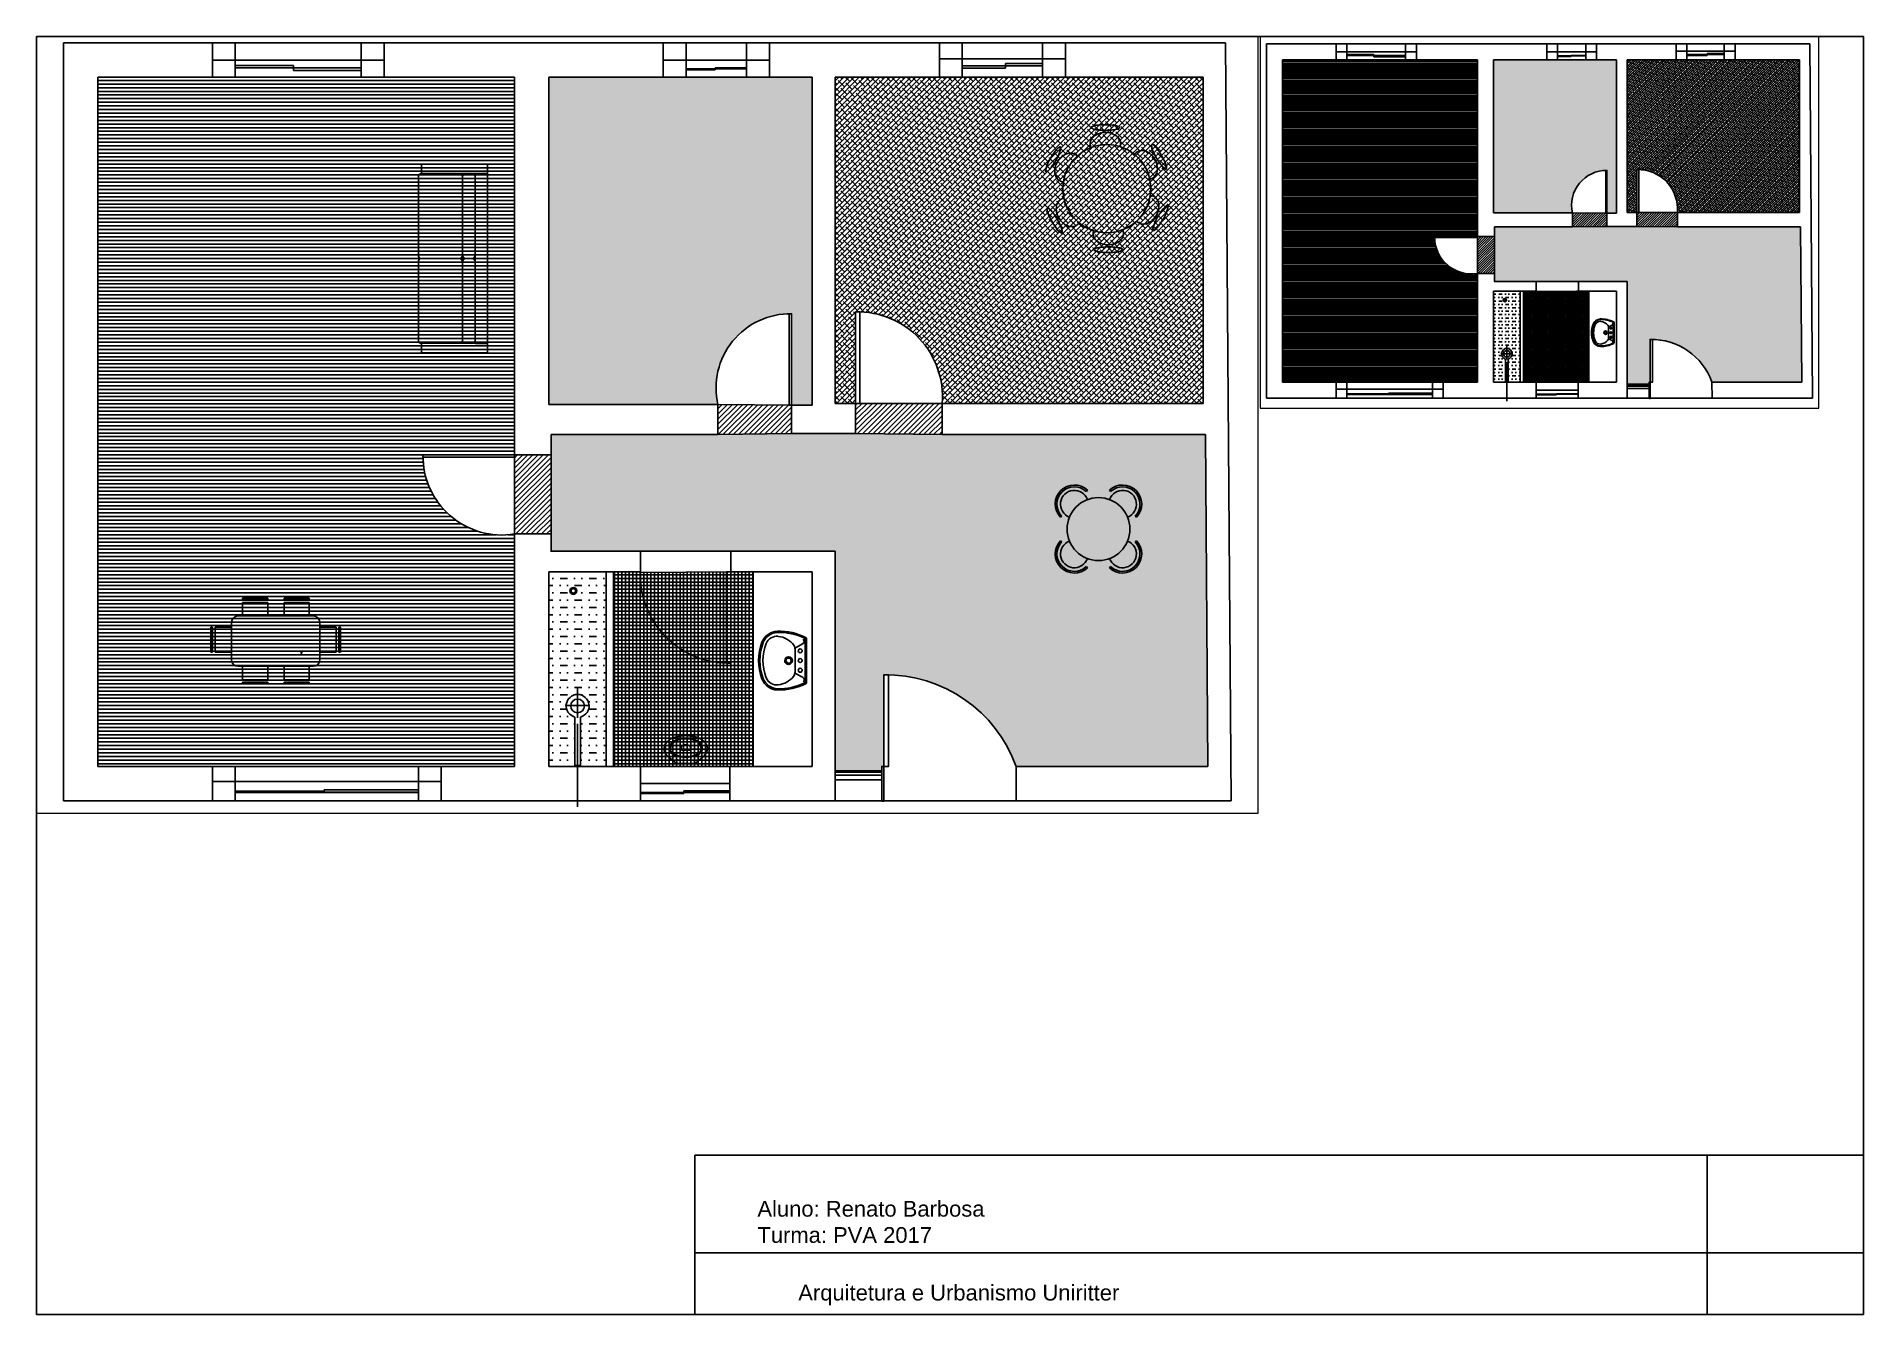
# Paper-space layout 'Planta baixa' of a CAD drawing. Header units: centimetres. Extents: x 0 to 15694, y -2518 to 203.
# Drawn here: x -0.1 to 290.4, y 0 to 203.2 of the extents above; entities outside this region: 3.
# The model-space entities are those that its viewports show. They can reach past a viewport. Long polylines and large blocks are cut down to what shows.
import ezdxf

# ---------------------------------------------------------------- set-up
doc = ezdxf.new("R2010")
doc.units = ezdxf.units.CM
doc.linetypes.add('TRAÇOPONTO', pattern=[1, 0.5, -0.25, 0, -0.25])
for name, color, linetype in [('EM VISTA', 7, 'Continuous'), ('EQUIPAMENTOS', 3, 'Continuous'), ('ESQUADRIAS', 2, 'Continuous'), ('HACHURAS', 8, 'Continuous'), ('Margem', 170, 'Continuous'), ('Mobiliário', 15, 'Continuous'), ('PAREDES', 6, 'Continuous')]:
    doc.layers.add(name, color=color, linetype=linetype)
doc.layers.add('Viewport', color=36, linetype='Continuous', plot=False)
doc.styles.get("Standard").update_dxf_attribs({"font": 'arial.ttf'})

# ---------------------------------------------------------------- blocks, each defined once
blk = doc.blocks.new('Cama de solteiro-PB')
for p, q in [((0.4191, 1.8796), (-0.4191, 1.8796)), ((0.0635, 0.4826), (-0.4191, 0.9652)), ((0.4191, 0.0254), (-0.4191, 0.0254))]:
    blk.add_line(p, q)
blk.add_lwpolyline([(0.4191, 0), (0.4191, 1.905), (-0.4191, 1.905), (-0.4191, 0)], close=True)
for points in [[(-0.4191, 0.9652), (0.0635, 0.9652), (0.0635, 0.4826), (0.4191, 0.4826)], [(-0.0381, 0.5842), (-0.2921, 0.5842), (-0.2921, 0.2032), (0.2921, 0.2032), (0.2921, 0.4826)]]:
    blk.add_lwpolyline(points)
blk = doc.blocks.new('sofa 300')
for p, q in [((0, 300), (-105, 300)), ((-105, 285), (-105, 300)), ((0, 0), (0, 300)), ((-110, 239.7), (-110, 280)), ((-110, 260), (-110, 280)), ((-110, 154.8), (-110, 279.7)), ((-110, 154.7), (-110, 279.7)), ((-45, 285), (-105, 285)), ((0, 285), (-105, 285)), ((-40, 154.9), (-40, 280.3)), ((-40, 260.2), (-40, 280)), ((0, 285), (-35, 285)), ((-20, 15), (-20, 285)), ((-20, 260), (-20, 280)), ((-20, 154.7), (-20, 279.7)), ((-105, 150), (-106.4, 150)), ((-44.9, 150), (-104.9, 150)), ((-44.9, 150), (-104.9, 150)), ((-25, 149.9), (-35, 149.9)), ((-24, 149.8), (-25, 149.9)), ((-110, 20.1), (-110, 145.2)), ((-110, 20.1), (-110, 145.2)), ((-40, 19.6), (-40, 145)), ((-20, 20.1), (-20, 145.2)), ((0, 0), (0, 30.1)), ((-20, 15), (-105, 15.1)), ((-105, 0), (-105, 15.1)), ((0, 0), (-105, 0)), ((-20, 15), (-20, 15.1)), ((-20, 15), (0, 15))]:
    blk.add_line(p, q)
for centre, start, end in [((-105, 280), 90, 180), ((-45, 280), 0, 90), ((-35, 280), 90, 180), ((-25, 280), 0, 90), ((-105, 154.8), 180, 253.8665), ((-105, 145.2), 106.1335, 180), ((-45, 155), 270, 0), ((-45, 145), 0, 90), ((-35, 154.9), 180, 270), ((-35, 145), 90, 180), ((-25, 144.9), 0, 90), ((-25, 154.7), 282.0533, 0), ((-105, 20.1), 180, 270), ((-45, 20.2), 270, 0), ((-35, 19.6), 180, 246.5874), ((-25, 19.9), 270, 0)]:
    blk.add_arc(centre, 5, start, end)
blk = doc.blocks.new('MesaJantar6lugares-PB')
for p, q in [((-52.6, 108.3), (-12.6, 108.3)), ((-52.6, 105.3), (-12.6, 105.3)), ((-52.6, 101.5), (-12.6, 101.5)), ((-52.6, 80), (-52.6, 101.5)), ((-12.6, 101.5), (-12.6, 80)), ((13.4, 108.3), (53.4, 108.3)), ((13.4, 105.3), (53.4, 105.3)), ((13.4, 101.5), (53.4, 101.5)), ((13.4, 80), (13.4, 101.5)), ((53.4, 101.5), (53.4, 80)), ((-103.3, 62.3), (-103.3, 22.3)), ((-100.3, 62.3), (-100.3, 22.3)), ((-96.4, 62.3), (-96.4, 22.3)), ((-70, 62.3), (-96.4, 62.3)), ((-70, 10), (-70, 70)), ((-60, 80), (60, 80)), ((70, 70), (70, 10)), ((70, 62.3), (96.4, 62.3)), ((96.4, 62.3), (96.4, 22.3)), ((100.3, 62.3), (100.3, 22.3)), ((103.3, 62.3), (103.3, 22.3)), ((-96.4, 22.3), (-70, 22.3)), ((60, 0), (-60, 0)), ((-52.6, 0), (-52.6, -21.5)), ((-12.6, -21.5), (-12.6, 0)), ((13.4, 0), (13.4, -21.5)), ((53.4, -21.5), (53.4, 0)), ((96.4, 22.3), (70, 22.3)), ((-52.6, -21.5), (-12.6, -21.5)), ((-52.6, -25.3), (-12.6, -25.3)), ((-52.6, -28.3), (-12.6, -28.3)), ((13.4, -21.5), (53.4, -21.5)), ((13.4, -25.3), (53.4, -25.3)), ((13.4, -28.3), (53.4, -28.3))]:
    blk.add_line(p, q)
for points in [[(-52.6, 108.3), (-52.6, 105.3)], [(-12.6, 108.3), (-12.6, 105.3)], [(13.4, 108.3), (13.4, 105.3)], [(53.4, 108.3), (53.4, 105.3)], [(-103.3, 62.3), (-100.3, 62.3)], [(103.3, 62.3), (100.3, 62.3)], [(-103.3, 22.3), (-100.3, 22.3)], [(103.3, 22.3), (100.3, 22.3)], [(-52.6, -28.3), (-52.6, -25.3)], [(-12.6, -28.3), (-12.6, -25.3)], [(13.4, -28.3), (13.4, -25.3)], [(53.4, -28.3), (53.4, -25.3)]]:
    blk.add_lwpolyline(points)
for centre, start, end in [((-60, 70), 90, 180), ((60, 70), 0, 90), ((-60, 10), 180, 270), ((60, 10), 270, 0)]:
    blk.add_arc(centre, 10, start, end)
blk = doc.blocks.new('mesa redonda 4lugares')
for p, q in [((27, 40.7), (28.8, 42.6)), ((65.5, 40.7), (63.7, 42.6)), ((-12.2, 1.5), (-14.1, -0.3)), ((104.7, 1.5), (106.6, -0.3)), ((-12.2, -39.5), (-14.1, -37.7)), ((104.7, -39.5), (106.6, -37.7)), ((27, -78.7), (28.8, -80.6)), ((65.5, -78.7), (63.7, -80.6))]:
    blk.add_line(p, q)
blk.add_circle((46.3, -19), 50)
for centre, radius, start, end in [((7.9, 20.6), 30.4, 46.6411, 223.3853), ((7.9, 20.6), 27.7, 46.6411, 223.3853), ((7.9, 20.6), 22, 19.2966, 248.8912), ((84.6, 20.6), 30.4, 316.6147, 133.3589), ((84.6, 20.6), 22, 291.1088, 160.7034), ((84.6, 20.6), 27.7, 316.6147, 133.3589), ((7.9, -58.5), 30.4, 136.6147, 313.3589), ((7.9, -58.5), 27.7, 136.6147, 313.3589), ((7.9, -58.5), 22, 111.1088, 340.7034), ((84.6, -58.5), 30.4, 226.6411, 43.3853), ((84.6, -58.5), 22, 199.2966, 68.8912), ((84.6, -58.5), 27.7, 226.6411, 43.3853)]:
    blk.add_arc(centre, radius, start, end)
blk = doc.blocks.new('Mesa6Lug-PB')
for points in [[(18.8, 156.1, 0.086763), (19.6, 160.7, 0.127849), (17.9, 167.3, 0.106203), (12.5, 173.4, 0.08531), (4.9, 177.2, 0.074769), (-4.6, 178.7, 0.074769), (-14.2, 177.2, 0.08531), (-21.8, 173.4, 0.106203), (-27.1, 167.3, 0.127849), (-28.9, 160.7, 0.115384), (-27.5, 154.7, 0.115384)], [(-49.6, 141, 0.086763), (-53.1, 144, 0.127849), (-59.7, 145.8, 0.106203), (-67.7, 144.2, 0.08531), (-74.8, 139.6, 0.074769), (-80.8, 132, 0.074769), (-84.4, 123, 0.08531), (-84.8, 114.5, 0.106203), (-82.2, 106.8, 0.127849), (-77.4, 102, 0.115384), (-71.5, 100.2, 0.115384)], [(66, 104.4, 0.086763), (70.4, 106, 0.127849), (75.3, 110.8, 0.106203), (77.9, 118.5, 0.08531), (77.4, 127, 0.074769), (73.9, 136, 0.074769), (67.9, 143.6, 0.08531), (60.8, 148.2, 0.106203), (52.8, 149.8, 0.127849), (46.2, 148, 0.115384), (41.7, 143.8, 0.115384)], [(-70.7, 74.2, 0.086763), (-75.1, 72.6, 0.127849), (-79.9, 67.9, 0.106203), (-82.5, 60.1, 0.08531), (-82.1, 51.7, 0.074769), (-78.5, 42.7, 0.074769), (-72.5, 35.1, 0.08531), (-65.4, 30.5, 0.106203), (-57.4, 28.9, 0.127849), (-50.8, 30.7, 0.115384), (-46.3, 34.9, 0.115384)], [(44.9, 37.7, 0.086763), (48.5, 34.7, 0.127849), (55.1, 32.9, 0.106203), (63.1, 34.5, 0.08531), (70.2, 39.1, 0.074769), (76.2, 46.7, 0.074769), (79.7, 55.7, 0.08531), (80.2, 64.1, 0.106203), (77.6, 71.9, 0.127849), (72.7, 76.7, 0.115384), (66.8, 78.4, 0.115384)], [(-23.4, 22.6, 0.086763), (-24.2, 18, 0.127849), (-22.5, 11.4, 0.106203), (-17.1, 5.3, 0.08531), (-9.6, 1.4, 0.074769), (0, 0, 0.074769), (9.6, 1.4, 0.08531), (17.1, 5.3, 0.106203), (22.5, 11.4, 0.127849), (24.2, 18, 0.115384), (22.8, 24, 0.115384)]]:
    blk.add_lwpolyline(points, format="xyb")
for points in [[(-4.6, 191, 0.020325), (-14.1, 190.6, 0.028236), (-20.8, 189.7, 0.062357), (-26.7, 187.7, 0.289583), (-27.5, 186.5, 0.289583), (-26.7, 185.3, 0.062357), (-20.8, 183.3, 0.028236), (-14.1, 182.4, 0.020325), (-4.6, 182, 0.020325), (4.8, 182.4, 0.028236), (11.5, 183.3, 0.062357), (17.5, 185.3, 0.289583), (18.3, 186.5, 0.289583), (17.5, 187.7, 0.062357), (11.5, 189.7, 0.028236), (4.8, 190.6, 0.020325)], [(-91.5, 138.2, 0.020325), (-95.9, 129.8, 0.028236), (-98.5, 123.5, 0.062357), (-99.7, 117.4, 0.289583), (-99.1, 116.1, 0.289583), (-97.6, 116.2, 0.062357), (-93, 120.3, 0.028236), (-88.8, 125.7, 0.020325), (-83.7, 133.7, 0.020325), (-79.3, 142, 0.028236), (-76.8, 148.3, 0.062357), (-75.5, 154.4, 0.289583), (-76.2, 155.7, 0.289583), (-77.6, 155.7, 0.062357), (-82.3, 151.5, 0.028236), (-86.5, 146.1, 0.020325)], [(84.6, 142.2, 0.020325), (79.5, 150.2, 0.028236), (75.3, 155.5, 0.062357), (70.7, 159.7, 0.289583), (69.2, 159.7, 0.289583), (68.6, 158.5, 0.062357), (69.8, 152.3, 0.028236), (72.4, 146, 0.020325), (76.8, 137.7, 0.020325), (81.8, 129.7, 0.028236), (86, 124.3, 0.062357), (90.7, 120.2, 0.289583), (92.1, 120.1, 0.289583), (92.8, 121.4, 0.062357), (91.5, 127.5, 0.028236), (89, 133.8, 0.020325)], [(-89.2, 36.5, 0.020325), (-84.1, 28.5, 0.028236), (-80, 23.1, 0.062357), (-75.3, 19, 0.289583), (-73.9, 18.9, 0.289583), (-73.2, 20.2, 0.062357), (-74.5, 26.3, 0.028236), (-77, 32.6, 0.020325), (-81.4, 41, 0.020325), (-86.5, 49, 0.028236), (-90.6, 54.4, 0.062357), (-95.3, 58.5, 0.289583), (-96.7, 58.6, 0.289583), (-97.4, 57.3, 0.062357), (-96.1, 51.2, 0.028236), (-93.6, 44.9, 0.020325)], [(86.9, 40.5, 0.020325), (91.3, 48.9, 0.028236), (93.8, 55.2, 0.062357), (95.1, 61.3, 0.289583), (94.4, 62.6, 0.289583), (93, 62.5, 0.062357), (88.3, 58.4, 0.028236), (84.1, 53, 0.020325), (79.1, 45, 0.020325), (74.7, 36.6, 0.028236), (72.1, 30.3, 0.062357), (70.9, 24.2, 0.289583), (71.5, 22.9, 0.289583), (73, 23, 0.062357), (77.7, 27.2, 0.028236), (81.8, 32.5, 0.020325)], [(0, -12.3, 0.020325), (9.4, -11.9, 0.028236), (16.2, -11, 0.062357), (22.1, -9.1, 0.289583), (22.9, -7.8, 0.289583), (22.1, -6.6, 0.062357), (16.2, -4.6, 0.028236), (9.4, -3.7, 0.020325), (0, -3.3, 0.020325), (-9.4, -3.7, 0.028236), (-16.2, -4.6, 0.062357), (-22.1, -6.6, 0.289583), (-22.9, -7.8, 0.289583), (-22.1, -9.1, 0.062357), (-16.2, -11, 0.028236), (-9.4, -11.9, 0.020325)]]:
    blk.add_lwpolyline(points, format="xyb", close=True)
blk.add_circle((-2.3, 89.3), 70)
blk = doc.blocks.new('poltrona 80')
for p, q in [((156619.2, -26960.4), (156619.2, -26884.6)), ((156631.8, -26884.6), (156619.2, -26884.6)), ((156631.8, -26960.4), (156631.8, -26884.6)), ((156682.2, -26880.4), (156636, -26880.4)), ((156682.4, -26880.4), (156636, -26880.4)), ((156686.6, -26960.4), (156686.6, -26884.6)), ((156699.2, -26884.6), (156686.6, -26884.6)), ((156699.2, -26960.4), (156699.2, -26884.6)), ((156631.8, -26943.6), (156631.8, -26939.4)), ((156682.4, -26935.2), (156636, -26935.2)), ((156682.4, -26947.8), (156636, -26947.8)), ((156686.6, -26943.6), (156686.6, -26939.4)), ((156686.6, -26943.6), (156686.6, -26939.4)), ((156699.2, -26960.4), (156619.2, -26960.4))]:
    blk.add_line(p, q)
blk.add_lwpolyline([(156631.8, -26947.8), (156686.6, -26947.8)])
for centre, start, end in [((156636, -26884.6), 90, 180), ((156682.4, -26884.6), 0, 90), ((156636, -26931), 180, 270), ((156636, -26931), 180, 270), ((156636, -26939.4), 90, 180), ((156636, -26943.6), 180, 270), ((156682.4, -26931), 270, 0), ((156682.4, -26939.4), 0, 90), ((156682.4, -26943.6), 270, 0)]:
    blk.add_arc(centre, 4.2, start, end)
blk = doc.blocks.new('Chuveiro-PB')
at = {"linetype": 'ByBlock'}
for p, q in [((2, 2.4), (44.3, 2.4)), ((2, -2.4), (2, 2.4)), ((44.3, -2.4), (2, -2.4))]:
    blk.add_line(p, q, dxfattribs=at)
for p, q in [((54.4, 10.8), (54.4, -10.8)), ((43.6, 0), (70.2, 0))]:
    blk.add_line(p, q)
at = {"color": 252, "linetype": 'TRAÇOPONTO', "ltscale": 15}
blk.add_line((38.3, 0), (-34.1, 0), dxfattribs=at)
blk.add_circle((54, 0), 6)
at = {"linetype": 'ByBlock'}
blk.add_arc((54, 0), 10, 193.8865, 166.1135, dxfattribs=at)
blk = doc.blocks.new('Pia01-PB')
for points in [[(-19.1, 0, 0), (19.1, 0, 0)], [(-18.6, -1.3, 0), (18.6, -1.3, 0)], [(-16.9, -2.1, 0), (-16.7, -2.1, 0)], [(-11.2, -9.7, 0), (-14.9, -3.1, 0)], [(11.2, -9.7, 0), (14.9, -3.1, 0)], [(16.7, -2.1, 0), (16.9, -2.1, 0)]]:
    blk.add_polyline3d(points)
for centre, radius, start, end in [((-19.1, -1), 1, 89.0309, 152.4232), ((19.1, -1), 1, 27.5768, 90.9691), ((24.3, -23.7), 50, 152.4001, 182.0956), ((24.3, -23.7), 48.9, 153.463, 182.0953), ((-1.3, -27.1), 20, 127.2836, 173.6809), ((-18.6, -2.3), 1, 91.0269, 153.4674), ((-16.9, -4.1), 2, 90.8145, 151.4422), ((-16.7, -4.1), 2, 29.6639, 89.2755), ((-10.1, -16.2), 6, 92.0122, 128.6123), ((-10.3, -9.2), 1, 209.6656, 271.9306), ((0, -310), 300, 88.0357, 91.9643), ((0, -15.8), 3.35, 90, 270), ((0, -15.8), 2.25, 90, 270), ((0, -5.6), 1.75, 90, 270), ((0, -5.6), 1.75, 270, 90), ((0, -15.8), 3.35, 270, 90), ((0, -15.8), 2.25, 270, 90), ((10.3, -9.2), 1, 268.0694, 330.3344), ((10.1, -16.2), 6, 51.3877, 87.9878), ((1.3, -27.1), 20, 6.319, 51.3883), ((16.7, -4.1), 2, 90.7245, 150.3361), ((16.9, -4.1), 2, 28.5578, 89.1855), ((18.6, -2.3), 1, 26.5326, 88.9731), ((-24.3, -23.7), 48.9, 357.9047, 26.537), ((-24.3, -23.7), 50, 357.9044, 27.5999), ((-10.7, -25), 15, 182.0934, 249.1022), ((-10.7, -25), 13.9, 182.0954, 249.1027), ((-11.3, -26), 10, 173.6819, 247.9156), ((11.3, -26), 10, 292.0844, 6.3181), ((10.7, -25), 13.9, 290.8973, 357.9046), ((10.7, -25), 15, 290.8978, 357.9066), ((0, 3), 45, 249.1018, 290.8982), ((0, 3), 43.9, 249.102, 290.898), ((0, 1.8), 40, 247.9165, 292.0835)]:
    blk.add_arc(centre, radius, start, end)
at = {"ltscale": 15}
for centre, start, end in [((-8.5, -5.6), 90, 270), ((-8.5, -5.6), 270, 90), ((8.5, -5.6), 90, 270), ((8.5, -5.6), 270, 90)]:
    blk.add_arc(centre, 1.75, start, end, dxfattribs=at)
blk = doc.blocks.new('Vaso01-PB')
for points in [[(-5.6, 0, 0), (5.6, 0, 0)], [(-9.9, -2.5, 0), (-15.4, -12.1, 0)], [(9.9, -2.5, 0), (15.4, -12.1, 0)], [(-4, -28.5, 0), (-4, -24, 0)], [(-3, -23, 0), (3, -23, 0)], [(4, -28.5, 0), (4, -24, 0)]]:
    blk.add_polyline3d(points)
for centre, radius, start, end in [((-5.6, -5), 5, 90.0959, 150.3649), ((5.6, -5), 5, 29.6351, 89.9041), ((8.5, -25.7), 27.5, 150.3648, 211.7879), ((0, -25), 14.5, 5.1542, 174.8458), ((0, -25), 13.5, 5.1542, 174.8458), ((-7.5, -5.5), 0.75, 90, 270), ((-7.5, -5.5), 0.75, 270, 90), ((7.5, -5.5), 0.75, 90, 270), ((7.5, -5.5), 0.75, 270, 90), ((-8.5, -25.7), 27.5, 328.2124, 29.6349), ((8.5, -25.7), 23, 174.8455, 211.7867), ((8.5, -25.7), 22, 174.8474, 211.7905), ((-3, -24), 1, 89.1098, 180.0154), ((0, -28.5), 4, 180, 0), ((3, -24), 1, 0.0013, 89.9987), ((-8.5, -25.7), 22, 328.2095, 5.1526), ((-8.5, -25.7), 23, 328.2133, 5.1545), ((0, -31), 17.5, 211.7885, 328.2115), ((0, -31), 13, 211.7887, 328.2113), ((0, -31), 12, 211.7886, 328.2114)]:
    blk.add_arc(centre, radius, start, end)

msp = doc.modelspace()

# ---------------------------------------------------------------- hatches: boundary and pattern name
at = {"layer": 'HACHURAS', "linetype": 'Continuous'}
h = msp.add_hatch(dxfattribs=at)
h.set_pattern_fill('LINE', color=256)
h.paths.add_polyline_path([(874.6, 1225.2), (760.6, 1225.2), (610.6, 1225.2), (510.6, 1225.2), (510.6, 623.2), (610.6, 623.2), (810.6, 623.2), (874.6, 623.2), (874.6, 826.2, -0.457903), (794.6, 893.4), (794.6, 895.2), (874.6, 895.2)])
h = msp.add_hatch(dxfattribs=at)
h.set_pattern_fill('SACNCR', color=256)
h.paths.add_polyline_path([(1134.6, 1225.2), (1097.3, 1225.2), (1004.4, 1225.2), (904.6, 1225.2), (904.6, 939.2), (1052.2, 939.2, -0.485949), (1116.6, 1018.6), (1116.6, 938.7), (1134.6, 938.7)])
h = msp.add_hatch(dxfattribs=at)
h.set_pattern_fill('ANSI38', color=256)
h.paths.add_polyline_path([(1476.1, 1225.2), (1355.8, 1225.2), (1245.8, 1225.2), (1154.6, 1225.2), (1154.6, 940.3), (1172.6, 940.3), (1172.6, 1020.2, -0.446214), (1248.1, 940.3), (1476.1, 940.3)])
h = msp.add_hatch(dxfattribs=at)
h.set_pattern_fill('ANSI31', color=256)
h.paths.add_polyline_path([(1116.6, 938.7), (1114.6, 938.7), (1114.6, 938.7), (1052.2, 939.2), (1052.2, 913.2), (1116.6, 913.9)])
h = msp.add_hatch(dxfattribs=at)
h.set_pattern_fill('ANSI31', color=256)
h.paths.add_polyline_path([(1248.1, 940.3), (1172.6, 940.3), (1172.6, 913.9), (1248.1, 913.2)])
h = msp.add_hatch(dxfattribs=at)
h.set_pattern_fill('STARS', color=256)
h.paths.add_polyline_path([(1478.3, 913.2), (1248.1, 913.2), (1172.6, 913.9), (1116.6, 913.9), (1052.2, 913.2), (906.5, 913.2), (906.5, 895.2), (906.5, 826.2), (906.5, 811.2), (984.5, 811.2), (1062.7, 811.2), (1154.6, 811.2), (1154.6, 791.2), (1154.6, 623.2), (1154.6, 619.2), (1195.4, 619.2), (1195.4, 621.8), (1195.4, 623.2), (1197.2, 623.2), (1197.2, 703.1, -0.321853), (1312.7, 623.2), (1480.4, 623.2)])
h = msp.add_hatch(dxfattribs=at)
h.set_pattern_fill('ANSI31', color=256)
h.paths.add_polyline_path([(906.5, 895.2), (874.6, 895.2), (874.6, 893.4), (874.6, 826.2), (906.5, 826.2)])
h = msp.add_hatch(dxfattribs=at)
h.set_pattern_fill('MUDST', color=256)
h.paths.add_polyline_path([(954.7, 793.2), (904.6, 793.2), (904.6, 791.2), (904.6, 623.2), (927.3, 623.2), (927.3, 666.3, -8.211554), (932.1, 666.3), (932.1, 623.2), (954.7, 623.2)])
h.paths.add_polyline_path([(923, 776.5, -1), (929, 776.5, -1)], flags=16)
h.paths.add_polyline_path([(924, 776.5, -1), (928, 776.5, -1)], flags=0)
at = {"layer": 'HACHURAS'}
h = msp.add_hatch(dxfattribs=at)
h.set_pattern_fill('NET', color=256)
h.paths.add_polyline_path([(984.5, 792.5), (984.5, 793.2), (961, 793.2), (961, 623.2), (984.5, 623.2), (1062.7, 623.2), (1083, 623.2), (1083, 793.2), (1063.7, 793.2)])
at = {"layer": 'PAREDES', "linetype": 'Continuous'}
h = msp.add_hatch(dxfattribs=at)
h.set_pattern_fill('JIS_STN_2.5', color=256)
h.paths.add_polyline_path([(794.6, 895.2), (874.6, 895.2), (874.6, 1225.2), (760.6, 1225.2), (610.6, 1225.2), (510.6, 1225.2), (510.6, 623.2), (610.6, 623.2), (810.6, 623.2), (874.6, 623.2), (874.6, 826.2, -0.465805)], flags=17)
h.paths.add_polyline_path([(874.6, 1225.2), (760.6, 1225.2), (610.6, 1225.2), (510.6, 1225.2), (510.6, 623.2), (610.6, 623.2), (810.6, 623.2), (874.6, 623.2), (874.6, 826.2, -0.457903), (794.6, 893.4), (794.6, 895.2), (874.6, 895.2)], flags=17)

# ---------------------------------------------------------------- linework, layer by layer
at = {"layer": 'EM VISTA'}
for centre, radius, start, end in [((1115.6, 953.6), 65, 89.1133, 192.7829), ((1174.5, 946.3), 73.9, 355.2804, 91.4687), ((863.6, 894.3), 69, 179.2538, 279.1591), ((1061.8, 790.6), 77.3, 178.0805, 271.4544), ((1199.3, 582.7), 120.4, 19.6483, 91.0119)]:
    msp.add_arc(centre, radius, start, end, dxfattribs=at)
at = {"layer": 'EQUIPAMENTOS', "linetype": 'Continuous'}
for p, q in [((630.6, 1225.2), (630.6, 1235.4)), ((630.6, 1235.4), (681.4, 1235.4)), ((681.4, 1233.4), (630.6, 1233.4)), ((681.4, 1235.4), (681.4, 1231)), ((681.4, 1235.4), (681.4, 1233.4)), ((681.4, 1233.4), (740.6, 1233.4)), ((681.4, 1231), (740.6, 1231)), ((1050, 1232.6), (1024.4, 1232.6)), ((1024.4, 1232.6), (1077.3, 1232.6)), ((1050, 1231.6), (1024.4, 1231.6)), ((1050, 1233.4), (1050, 1231.6)), ((1050, 1233.4), (1077.3, 1233.4)), ((1050, 1231.6), (1050, 1232.6)), ((1303.5, 1235.2), (1265.8, 1235.2)), ((1303.5, 1233.2), (1265.8, 1233.2)), ((1265.8, 1232), (1265.8, 1232)), ((1335.8, 1237.2), (1303.5, 1237.2)), ((1303.5, 1237.2), (1303.5, 1235.2)), ((1303.5, 1235.2), (1335.8, 1235.2)), ((1303.5, 1235.2), (1303.5, 1233.2)), ((630.6, 593.2), (630.6, 605)), ((708.4, 601.6), (630.6, 601.6)), ((708.4, 600.6), (708.4, 602.6)), ((708.4, 602.6), (790.6, 602.6)), ((708.4, 602.6), (708.4, 601.6)), ((708.4, 600.6), (708.4, 600.6)), ((1022.5, 600.5), (984.5, 600.5)), ((1022.5, 599.4), (984.5, 599.4)), ((1022.5, 600.5), (1022.5, 601.7)), ((1022.5, 601.7), (1062.7, 601.7)), ((1022.5, 600.5), (1062.7, 600.5)), ((1022.5, 599.4), (1022.5, 600.5))]:
    msp.add_line(p, q, dxfattribs=at)
at = {"layer": 'EQUIPAMENTOS'}
for p, q in [((954.7, 793.2), (954.7, 623.2)), ((961, 793.2), (961, 623.2)), ((1083, 623.2), (1083, 793.2))]:
    msp.add_line(p, q, dxfattribs=at)
for radius in [3, 2]:
    msp.add_circle((926, 776.5), radius, dxfattribs=at)
at = {"layer": 'ESQUADRIAS'}
for p, q in [((610.6, 1255.2), (760.6, 1255.2)), ((1004.4, 1255.2), (1097.3, 1255.2)), ((1245.8, 1255.2), (1355.8, 1255.2)), ((610.6, 1240.2), (760.6, 1240.2)), ((1004.4, 1240.1), (1097.3, 1240.1)), ((1245.8, 1241.4), (1355.8, 1241.4)), ((610.6, 1225.2), (760.6, 1225.2)), ((1004.4, 1225.2), (1097.3, 1225.2)), ((1245.8, 1225.2), (1355.8, 1225.2)), ((610.6, 623.2), (810.6, 623.2)), ((630.6, 609.9), (630.6, 623.2)), ((630.6, 623.2), (630.6, 593.2)), ((790.6, 609.9), (790.6, 623.2)), ((790.6, 623.2), (790.6, 593.2)), ((984.5, 623.2), (1062.7, 623.2)), ((1154.6, 623.2), (1154.6, 615.5)), ((610.6, 609.9), (810.6, 609.9)), ((610.6, 609.9), (630.6, 609.9)), ((810.6, 609.9), (790.6, 609.9)), ((984.5, 608.3), (984.5, 608.3)), ((984.5, 608.3), (1062.7, 608.3)), ((1154.6, 615.5), (1154.6, 615.5)), ((1154.6, 615.5), (1195.4, 615.5)), ((1154.6, 615.5), (1154.6, 611.4)), ((1154.6, 611.4), (1195.4, 611.4)), ((1195.4, 615.5), (1195.4, 592.8)), ((610.6, 593.2), (810.6, 593.2))]:
    msp.add_line(p, q, dxfattribs=at)
at = {"layer": 'ESQUADRIAS', "linetype": 'Continuous'}
for p, q in [((630.6, 1240.2), (630.6, 1255.2)), ((630.6, 1255.2), (630.6, 1225.2)), ((740.6, 1240.2), (740.6, 1255.2)), ((740.6, 1255.2), (740.6, 1225.2)), ((1024.4, 1240.1), (1024.4, 1255.2)), ((1024.4, 1255.2), (1024.4, 1225.2)), ((1077.3, 1240.1), (1077.3, 1255.2)), ((1077.3, 1255.2), (1077.3, 1225.2)), ((1265.8, 1241.4), (1265.8, 1255.2)), ((1265.8, 1255.2), (1265.8, 1225.2)), ((1335.8, 1241.4), (1335.8, 1255.2)), ((1335.8, 1255.2), (1335.8, 1225.2)), ((610.6, 1240.2), (630.6, 1240.2)), ((760.6, 1240.2), (740.6, 1240.2)), ((1004.4, 1240.1), (1024.4, 1240.1)), ((1097.3, 1240.1), (1077.3, 1240.1)), ((1245.8, 1241.4), (1265.8, 1241.4)), ((1355.8, 1241.4), (1335.8, 1241.4)), ((984.5, 593.2), (1062.7, 593.2)), ((1022.5, 601.1), (1022.5, 601.1))]:
    msp.add_line(p, q, dxfattribs=at)
at = {"layer": 'ESQUADRIAS', "color": 85, "linetype": 'Continuous', "true_color": 0x58ba48}
for p, q in [((1004.4, 1249.4), (1005.1, 1249.4)), ((1245.8, 1255.2), (1245.8, 1247.8)), ((1245.8, 1225.2), (1245.8, 1233.3)), ((1245.8, 1233.3), (1245.8, 1233.3)), ((984.5, 623.2), (984.5, 615.2))]:
    msp.add_line(p, q, dxfattribs=at)
at = {"layer": 'ESQUADRIAS', "color": 85, "lineweight": 30, "true_color": 0x58ba48}
msp.add_line((630.6, 600.6), (790.6, 600.6), dxfattribs=at)
at = {"layer": 'ESQUADRIAS'}
for points in [[(1116.6, 938.7), (1114.6, 938.7), (1114.6, 1018.6), (1116.6, 1018.6)], [(1172.6, 940.3), (1176.4, 940.3), (1176.4, 1020.2), (1172.6, 1020.2)], [(874.6, 895.2), (794.6, 895.2), (794.6, 893.4), (874.6, 893.4)], [(1063.7, 793.2), (1059.8, 793.2), (1059.8, 713.3), (1063.7, 713.3)], [(1197.2, 623.2), (1201.4, 623.2), (1201.4, 703.1), (1197.2, 703.1)]]:
    msp.add_lwpolyline(points, close=True, dxfattribs=at)
at = {"layer": 'HACHURAS'}
for p, q in [((1052.2, 939.2), (1116.6, 938.7)), ((1172.6, 940.3), (1248.1, 940.3)), ((1052.2, 913.2), (1116.6, 913.9)), ((1172.6, 913.9), (1248.1, 913.2)), ((874.6, 826.2), (874.6, 895.2)), ((906.5, 826.2), (906.5, 895.2)), ((984.5, 811.2), (1062.7, 811.2)), ((984.5, 792.5), (1063.7, 793.2)), ((1195.4, 593.2), (1312.9, 593.1))]:
    msp.add_line(p, q, dxfattribs=at)
at = {"layer": 'PAREDES'}
for p, q in [((480.6, 1255.2), (480.6, 1255.2)), ((480.6, 1255.2), (510.6, 1255.2)), ((480.6, 1255.2), (480.6, 593.2)), ((510.6, 1255.2), (610.6, 1255.2)), ((610.6, 1225.2), (610.6, 1255.2)), ((760.6, 1239), (760.6, 1255.2)), ((760.6, 1255.2), (760.6, 1225.2)), ((760.6, 1255.2), (1004.4, 1255.2)), ((1004.4, 1255.2), (1004.4, 1225.2)), ((1097.3, 1255.2), (1097.3, 1225.2)), ((1097.3, 1255.2), (1154.6, 1255.2)), ((1154.6, 1255.2), (1245.8, 1255.2)), ((1245.8, 1255.2), (1245.8, 1225.2)), ((1475.8, 1255.2), (1355.8, 1255.2)), ((1355.8, 1255.2), (1355.8, 1225.2)), ((1475.8, 1255.2), (1495.8, 1255.2)), ((1500.6, 593.2), (1495.8, 1255.2)), ((610.6, 1225.2), (510.6, 1225.2)), ((510.6, 1225.2), (510.6, 623.2)), ((1004.4, 1225.2), (904.6, 1225.2)), ((1097.3, 1225.2), (1134.6, 1225.2)), ((1134.6, 1225.2), (1134.6, 938.7)), ((1154.6, 1225.2), (1245.8, 1225.2)), ((1154.6, 1225.2), (1154.6, 940.3)), ((1355.8, 1225.2), (1476.1, 1225.2)), ((1476.1, 1225.2), (1476.1, 940.3)), ((904.6, 939.2), (1052.2, 939.2)), ((1052.2, 939.2), (1052.2, 913.2)), ((1134.6, 938.7), (1116.6, 938.7)), ((1116.6, 938.7), (1116.6, 913.9)), ((1154.6, 940.3), (1172.6, 940.3)), ((1172.6, 940.3), (1172.6, 913.9)), ((1248.1, 940.3), (1248.1, 913.2)), ((1248.1, 940.3), (1476.1, 940.3)), ((906.5, 913.2), (1052.2, 913.2)), ((906.5, 895.2), (906.5, 913.2)), ((1116.6, 913.9), (1172.6, 913.9)), ((1248.1, 913.2), (1478.3, 913.2)), ((1478.3, 913.2), (1480.4, 623.2)), ((874.6, 895.2), (906.5, 895.2)), ((874.6, 826.2), (874.6, 623.2)), ((874.6, 826.2), (906.5, 826.2)), ((906.5, 811.2), (906.5, 826.2)), ((984.5, 811.2), (906.1, 811.2)), ((984.5, 792.5), (984.5, 811.2)), ((1062.7, 811.2), (1154.6, 811.2)), ((1063.7, 793.2), (1063.7, 811.2)), ((1154.6, 811.2), (1154.6, 791.2)), ((904.6, 791.2), (904.6, 793.2)), ((904.6, 793.2), (984.5, 793.2)), ((904.6, 791.2), (904.6, 623.2)), ((1063.7, 793.2), (1134.6, 793.2)), ((1134.6, 793.2), (1134.6, 623.2)), ((1154.6, 791.2), (1154.6, 623.2)), ((610.6, 623.2), (510.6, 623.2)), ((610.6, 623.2), (610.6, 593.2)), ((810.6, 608.5), (810.6, 623.2)), ((810.6, 623.2), (810.6, 593.2)), ((810.6, 623.2), (874.6, 623.2)), ((984.5, 623.2), (904.6, 623.2)), ((984.5, 623.2), (984.5, 593.2)), ((1062.7, 623.2), (1062.7, 593.2)), ((1062.7, 623.2), (1134.6, 623.2)), ((1154.6, 623.2), (1154.6, 593.2)), ((1154.6, 623.2), (1154.6, 618)), ((1195.4, 623.2), (1195.4, 593.2)), ((1312.9, 593.1), (1312.7, 623.2)), ((1312.7, 623.2), (1480.4, 623.2)), ((1154.6, 619.2), (1195.4, 619.2)), ((1154.6, 618), (1195.4, 618)), ((480.6, 593.2), (610.6, 593.2)), ((810.6, 593.2), (984.5, 593.2)), ((1062.7, 593.2), (1134.6, 593.2)), ((1154.6, 593.2), (1134.6, 593.2)), ((1312.9, 593.1), (1500.6, 593.2))]:
    msp.add_line(p, q, dxfattribs=at)
at = {"layer": 'PAREDES', "linetype": 'Continuous'}
for p, q in [((1004.4, 1255.2), (886.5, 1255.2)), ((760.6, 1225.2), (874.6, 1225.2)), ((874.6, 1225.2), (874.6, 893.4)), ((1154.6, 593.2), (1195.4, 593.2))]:
    msp.add_line(p, q, dxfattribs=at)
at = {"layer": 'PAREDES'}
for points in [[(904.6, 1225.2), (904.6, 939.2)], [(1195.4, 617.9), (1195.4, 621.8)]]:
    msp.add_lwpolyline(points, dxfattribs=at)
for points in [[(1154.6, 623.2), (1154.6, 623.2), (1154.6, 619.2), (1154.6, 619.2)], [(1195.4, 593.2), (1195.4, 593.2), (1195.4, 623.2), (1195.4, 623.2)], [(1195.4, 623.2), (1197.2, 623.2), (1197.2, 592.8), (1195.4, 592.8)], [(1154.6, 619.2), (1195.4, 619.2), (1195.4, 619.2), (1154.6, 619.2)], [(1154.6, 619.2), (1195.4, 619.2), (1195.4, 619.2), (1154.6, 619.2)]]:
    msp.add_lwpolyline(points, close=True, dxfattribs=at)

# ---------------------------------------------------------------- block references
at = {"layer": 'EQUIPAMENTOS'}
for name, p, rotation in [('Pia01-PB', (1129.8, 715.6), 270), ('Chuveiro-PB', (929.7, 622), 89.99999999999999)]:
    msp.add_blockref(name, p, dxfattribs=dict(at, rotation=rotation))
at = {"layer": 'EQUIPAMENTOS', "yscale": 0.5, "rotation": 180}
msp.add_blockref('Vaso01-PB', (1024.2, 625.8), dxfattribs=at)

psp = doc.layouts.new('Planta baixa')

# ---------------------------------------------------------------- linework, layer by layer
at = {"layer": 'Margem', "linetype": 'Continuous'}
psp.add_lwpolyline([(-0.05, 0.02), (290.42, 0.02), (290.42, 203.18), (-0.05, 203.18)], close=True, dxfattribs=at)
at = {"layer": 'Viewport', "linetype": 'Continuous'}
for p, q in [((104.61, 25.32), (290.42, 25.32)), ((104.61, 25.32), (104.61, 0.02)), ((290.42, 25.32), (265.59, 25.32)), ((265.59, 25.32), (265.59, 0.02)), ((290.42, 0.02), (290.42, 25.32)), ((104.61, 9.79), (290.42, 9.79))]:
    psp.add_line(p, q, dxfattribs=at)

# ---------------------------------------------------------------- block references
at = {"layer": 'Mobiliário', "linetype": 'Continuous', "xscale": 0.1, "yscale": 0.1, "zscale": 0.1}
for name, p in [('Cama de solteiro-PB', (42.06, 105.14)), ('poltrona 80', (-64.51, 188.16)), ('poltrona 80', (23.59, 178.21))]:
    psp.add_blockref(name, p, dxfattribs=at)
at = {"layer": 'Viewport', "linetype": 'Continuous', "xscale": 0.1, "yscale": 0.1, "zscale": 0.1}
for name, p in [('Mesa6Lug-PB', (170.35, 170.07)), ('sofa 300', (71.66, 152.9)), ('mesa redonda 4lugares', (164.16, 126.78)), ('MesaJantar6lugares-PB', (37.97, 103.08)), ('poltrona 80', (19.05, 177.63))]:
    psp.add_blockref(name, p, dxfattribs=at)

# ---------------------------------------------------------------- texts
at = {"layer": 'Viewport', "linetype": 'Continuous', "insert": (114.56, 18.07), "char_height": 2.5, "attachment_point": 1}
psp.add_mtext_dynamic_manual_height_columns('Aluno: Renato Barbosa\\PTurma: PVA 2017', width=175.8552, gutter_width=12.5, heights=[0], dxfattribs=at)
at = {"layer": 'Viewport', "linetype": 'Continuous', "insert": (121.06, 4.74), "char_height": 2.5, "attachment_point": 1}
psp.add_mtext('Arquitetura e Urbanismo {\\C242;\\c2564301;Uniritter }', dxfattribs=at)

# ---------------------------------------------------------------- viewports
at = {"layer": 'Margem', "linetype": 'Continuous'}
psp.add_viewport(center=(97.06, 141.45), size=(194.23, 123.4563), view_center_point=(990.61, 921.53), view_height=678.3554, status=3, dxfattribs=at)
psp.add_viewport(center=(238.91, 173.63), size=(88.82, 59.0956), view_center_point=(990.61, 921.53), view_height=694.1764, dxfattribs=at)

doc.saveas('drawing.dxf')
